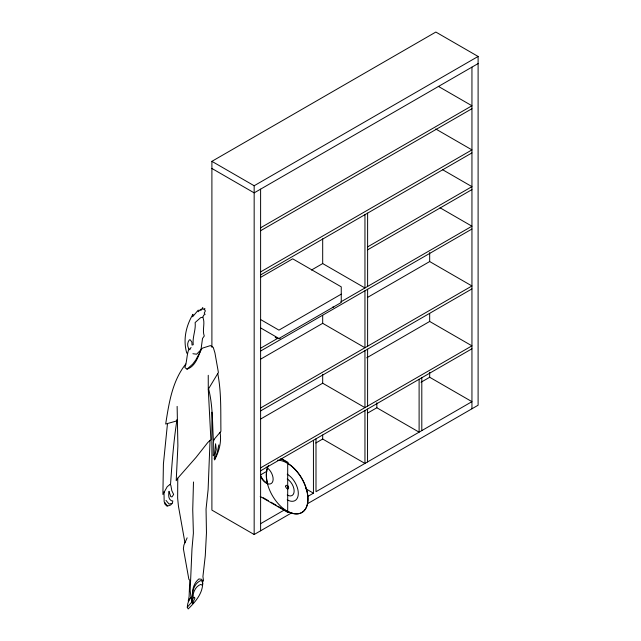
<?xml version="1.0" encoding="UTF-8"?>
<svg xmlns="http://www.w3.org/2000/svg" width="641" height="641" viewBox="0 0 641 641"><rect width="100%" height="100%" fill="white"/><g stroke="black" fill="none" stroke-linecap="round" stroke-linejoin="round"><path stroke-width="0.96" d="M208.245 375.297L208.277 389.271L210.881 439.582L207.82 442.466L196.098 457.337L177.765 478.202L177.645 498.161L178.438 506.142L184.953 542.735M210.048 440.367L208.109 489.66L206.049 509.098L206.466 532.863L205.272 555.811L202.925 576.539L203.534 580.866L202.644 581.435C203.429 592.741 195.689 601.546 188.182 608.95L187.268 607.211L187.813 603.453L189.52 599.175L191.026 597.212M193.486 481.976L192.733 509.691L193.39 533.136L191.98 548.92L190.161 590.609L191.555 601.242L193.63 597.5L194.479 597.292L194.896 598.197L192.324 603.437L193.446 602.949M188.935 348.928C186.587 354.914 187.1 361.532 184.872 367.533L187.028 369.16C195.425 366.436 198.269 356.38 201.29 349.065M167.493 423.525L163.407 464.012L162.894 494.451L167.245 486.639L170.546 484.083C172.06 462.746 173.599 441.24 176.956 420.015M218.821 444.91L217.331 452.354L214.559 459.974L214.182 458.491L216.257 449.493L215.584 443.764L214.398 454.461L213.229 455.871L213.349 442.474L213.974 439.51L220.921 431.345C220.608 412.067 221.498 392.613 217.756 373.559L218.397 372.437L214.935 352.919L213.253 347.374L210.424 345.603L202.532 348.119L196.635 354.201L192.901 353.728M193.63 597.5L192.965 597.26C192.813 592.212 195.834 586.082 200.873 584.384L202.452 585.473M201.042 349.257L202.524 338.44L204.271 335.996C201.947 329.891 205.465 323.36 202.828 317.255L203.678 315.196L205.064 314.419L204.215 313.112L205.408 310.869L204.439 309.715L204.968 308.698L202.868 309.435L202.772 307.488L200.833 310.436L200.641 309.291L198.165 311.774L198.293 310.084L192.596 316.782L192.949 314.298C185.93 326.005 182.877 339.938 186.795 353.183L187.436 353.263M170.161 484.38L170.867 485.397L171.82 490.702L173.639 494.443L171.98 496.919L170.738 496.567L169 491.31C168.591 494.491 168.022 498.842 171.347 500.725L172.798 500.966L172.461 503.097L170.674 504.996L167.509 506.078L164.168 501.847L163.992 491.751M191.042 347.43L189.76 349.778C187.012 347.342 186.988 342.494 189.432 339.81L190.289 339.866L191.867 342.062L192.02 345.082L193.245 344.706C192.236 337.174 196.018 330.027 195.136 322.559L200.689 317.624L202.828 317.255M187.132 537.839L183.895 545.106L183.382 548.728L188.871 579.328L189.784 580.241L189.095 596.667L188.238 601.234L189.52 599.175M200.801 350.595L195.753 360.026L192.669 364.144L187.028 369.16M217.756 373.559L208.277 389.271M177.765 478.202L176.211 480.678L177.886 445.904L177.132 406.386M187.268 607.211L192.068 601.723M185.802 364.016C172.165 381.195 168.992 403.045 165.682 424.03L175.882 421.177L177.469 419.446M213.974 439.51L213.381 440.255C212.331 423.14 212.9 405.481 208.597 388.847M214.783 459.357C219.222 451.304 221.682 441.513 220.047 432.322M211.899 347.278L211.899 161.34L435.84 32.05L478.106 56.456L478.106 405.224L307.376 503.794M211.899 161.34L254.165 185.746L478.106 56.456M478.106 63.571L254.165 192.861L211.899 168.463M260.607 227.787L471.944 105.765L438.3 86.343M260.607 230.72L471.944 108.706M260.607 271.904L471.944 149.89L435.712 128.969M260.607 274.909L471.944 152.895M260.687 277.313L292.713 258.828L341.252 286.848L341.252 302.504L278.931 338.488L260.727 327.984M311.47 270.037L322.687 263.563L364.953 287.969L364.953 214.663M367.614 246.881L471.944 186.643L442.611 169.713M367.614 249.83L471.944 189.592M341.252 294.147L278.931 330.131L260.727 319.619M260.607 348.215L277.849 338.256M340.804 301.911L471.944 226.201L440.03 207.772M260.607 351.036L471.944 229.021M260.591 359.176L322.687 323.328L364.953 347.734L364.953 290.79M367.597 297.4L429.678 261.56L471.944 285.966L260.607 407.98M260.607 410.921L471.944 288.907M260.591 419.062L322.687 383.214L364.953 407.62L364.953 350.675M366.724 357.79L429.678 321.445L471.944 345.844L260.607 467.866M260.607 470.806L471.944 348.784M260.775 474.773L266.84 471.271M315.813 442.995L322.687 439.029L364.953 463.435L364.953 410.56M367.389 413.221L376.844 407.764L419.11 432.162L419.11 379.296M421.033 382.252L429.678 377.261L471.944 401.659L315.997 491.695L315.997 438.821M280.822 458.732L287.697 462.706L288.113 462.465L281.239 458.491M260.607 523.681L284.852 509.675M307.376 496.671L313.441 493.177L313.441 440.303M260.182 496.455L287.697 512.343L288.113 512.103L285.533 510.613M211.899 412.211L211.899 510.108L254.165 534.514L291.783 512.792M167.309 505.821L166.78 506.029L164.865 504.018L164.729 502.552M171.82 503.353L169.072 504.074L166.011 500.413M280.173 338.6L278.146 338.664M332.663 307.111L333.681 307.175M305.677 488.69L313.441 493.177M263.179 497.704L268.339 500.685M270.919 502.175L276.079 505.156M277.793 506.142L283.819 509.619M276.335 338.144L275.213 337.166M202.644 581.435L201.723 579.328L198.91 578.935C193.87 582.957 191.763 590.032 192.773 596.282M192.324 603.437C191.379 595.537 192.508 584.304 200.657 580.578L202.083 581.195L202.78 584.063M471.944 67.129L471.944 408.782M429.678 252.57L429.678 261.56M429.678 313.449L429.678 321.445M429.678 372.269L429.678 377.261M421.802 377.733L421.802 430.608M376.844 402.772L376.844 407.764M367.614 213.124L367.614 286.431M367.614 289.259L367.614 346.196M367.597 349.153L367.597 406.09M367.541 409.062L367.541 461.937M322.687 238.797L322.687 263.563M322.687 315.34L322.687 323.328M322.687 374.224L322.687 383.214M322.687 435.039L322.687 439.029M288.113 486.287L288.113 488.274M287.697 462.706L287.697 512.343M260.607 189.143L260.607 530.796M254.165 185.746L254.165 534.514M266.199 467.105A9.807 5.665 60 0 1 272.353 482.361A9.807 5.665 60 0 1 260.526 476.423M266.616 482.881A9.807 5.665 60 0 1 260.615 475.406M287.569 485.662A1.963 1.13 60 0 1 288.602 487.801A1.963 1.13 60 0 1 287.569 488.754M287.216 478.995A9.807 5.665 60 0 1 294.147 491.006A9.807 5.665 60 0 1 287.216 495.012M287.216 462.986A29.414 16.986 60 0 1 308.017 499.01A29.414 16.986 60 0 1 287.216 511.021M267.746 484.219A29.414 16.986 60 0 1 267.666 467.505M277.465 460.23A29.414 16.986 60 0 1 307.608 495.108A29.414 16.986 60 0 1 283.755 508.882A29.414 16.986 60 0 1 268.627 465.334M287.216 474.196A15.688 9.062 60 0 1 298.305 493.41A15.688 9.062 60 0 1 287.216 499.812M285.686 486.279A1.963 1.13 60 0 0 287.769 488.867A1.963 1.13 60 0 0 287.769 486.094A1.963 1.13 60 0 0 285.686 486.279"/></g></svg>
